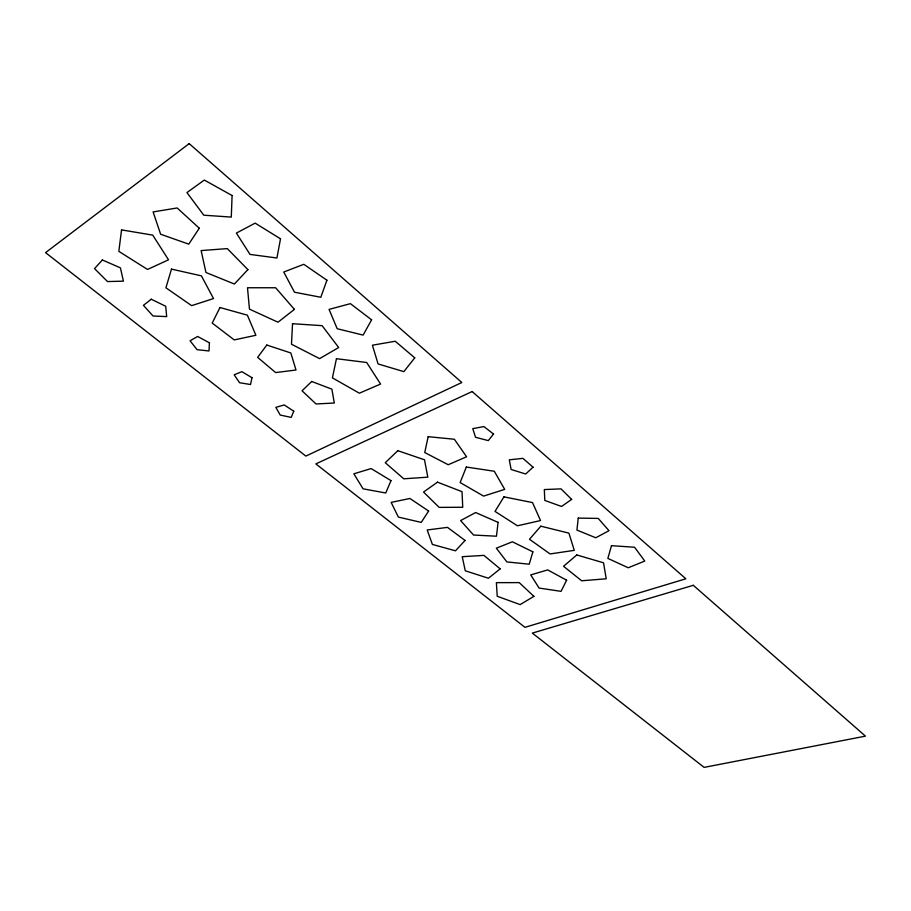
<?xml version="1.0" encoding="UTF-8"?>
<svg xmlns="http://www.w3.org/2000/svg" width="911" height="911" viewBox="0 0 911 911"><rect width="100%" height="100%" fill="white"/><g stroke="black" fill="none" stroke-linecap="round" stroke-linejoin="round"><path stroke-width="1.37" d="M232.089 195.523L231.292 217.091L203.779 215.201L186.949 192.585L204.315 180.059L232.089 195.523M209.416 342.809L208.995 350.963L197.118 349.699L190.069 340.771L197.653 336.466L209.416 342.809M292.522 323.712L291.486 344.221L319.613 358.627L338.676 347.524L322.107 325.66L292.522 323.712M578.246 518.097L576.925 530.077L595.748 537.763L609.003 530.703L598.242 518.416L578.246 518.097M498.078 522.367L496.472 536.215L473.549 535.042L460.602 520.568L475.656 512.54L498.078 522.367M121.539 229.891L118.84 251.356L147.525 269.451L168.512 259.806L152.752 235.129L121.539 229.891M280.508 238.83L276.933 257.995L250.035 254.42L236.37 233.091L255.16 223.127L280.508 238.83M336.455 358.706L332.413 377.86L359.355 393.199L380.582 384.043L366.689 362.498L336.455 358.706M428.159 436.676L424.742 452.539L448.223 464.735L466.591 456.775L454.361 439.25L428.159 436.676M251.994 377.701L250.514 384.51L239.582 382.734L234.195 374.82L241.859 371.665L251.994 377.701M611.486 545.666L607.865 558.397L628.237 567.769L644.783 561.051L634.546 547.249L611.486 545.666M532.878 551.838L529.211 564.205L506.88 561.916L496.347 548.194L512.358 541.794L532.878 551.838M171.496 269.109L165.916 287.796L191.64 305.64L213.516 298.569L201.399 275.851L171.496 269.109M326.912 280.212L320.82 297.259L294.515 292.226L283.742 272.025L303.784 264.315L326.912 280.212M466.341 467.036L460.135 482.557L483.593 496.108L504.705 489.378L494.286 471.249L466.341 467.036M293.752 411.191L291.213 417.409L280.212 415.052L275.851 407.365L284.221 404.94L293.752 411.191M391.001 480.621L385.74 492.999L363.068 488.82L353.855 473.811L371.13 468.573L391.001 480.621M219.984 307.531L212.195 323.075L234.241 339.917L255.889 335.271L247.393 315.172L219.984 307.531M566.631 580.216L561.051 591.341L539.096 588.062L530.714 574.909L547.727 569.91L566.631 580.216M371.597 319.818L363.113 335.1L337.195 328.723L329.053 309.387L350.405 303.659L371.597 319.818M503.942 496.859L495.015 511.401L517.448 525.784L540.542 520.568L532.514 502.576L503.942 496.859M428.637 511.037L421.235 522.39L398.358 517.095L391.149 502.382L409.927 498.488L428.637 511.037M199.293 228.228L188.759 244.148L160.643 234.241L153.105 211.921L177.178 207.97L199.293 228.228M266.798 345.041L257.642 357.363L275.634 372.576L296.007 370.014L290.825 352.967L266.798 345.041M414.744 357.841L403.858 371.631L378.065 363.933L372.405 345.212L395.226 341.249L414.744 357.841M493.534 434.046L488.285 440.617L475.542 437.28L472.763 428.625L483.912 426.576L493.534 434.046M540.815 526.182L529.496 539.266L550.062 553.945L574.283 550.358L568.919 533.129L540.815 526.182M102.385 259.988L94.528 268.608L107.521 281.567L123.418 281.157L120.411 267.845L102.385 259.988M465.054 540.439L455.489 550.813L432.383 544.425L427.202 529.974L447.506 527.378L465.054 540.439M247.883 269.599L234.412 284.027L205.954 272.503L201.126 250.582L227.306 248.601L247.883 269.599M311.721 381.481L302.053 390.796L316.026 403.96L334.326 403.026L331.877 389.156L311.721 381.481M397.822 450.694L385.262 462.697L403.767 478.81L427.817 477.17L424.503 459.793L397.822 450.694M533.049 467.195L525.693 474.005L511.128 469.484L509.295 459.816L522.914 458.358L533.049 467.195M576.788 554.958L563.556 566.289L581.685 580.785L606.214 578.781L603.537 562.793L576.788 554.958M500.173 568.874L488.444 578.234L465.282 570.81L462.219 556.701L483.935 555.38L500.173 568.874M151.249 299.229L143.448 305.322L153.025 315.992L166.69 316.607L165.711 306.267L151.249 299.229M294.401 309.364L278.014 322.221L249.455 309.136L247.496 287.751L275.623 287.751L294.401 309.364M189.181 143.619L45.55 252.632L305.857 456.092L461.831 382.506L189.181 143.619M437.496 482.158L423.535 492.065L439.17 507.381L462.731 507.268L462.036 491.701L437.496 482.158M571.652 499.399L561.552 506.459L544.812 500.435L544.311 489.56L561.005 488.865L571.652 499.399M533.892 596.363L520.135 604.608L497.235 596.261L496.37 582.653L519.224 582.619L533.892 596.363M472.149 391.548L315.844 463.893L524.964 627.337L685.858 578.792L472.149 391.548M693.294 585.306L532.32 633.099L704.123 767.381L865.45 736.145L693.294 585.306"/></g></svg>
